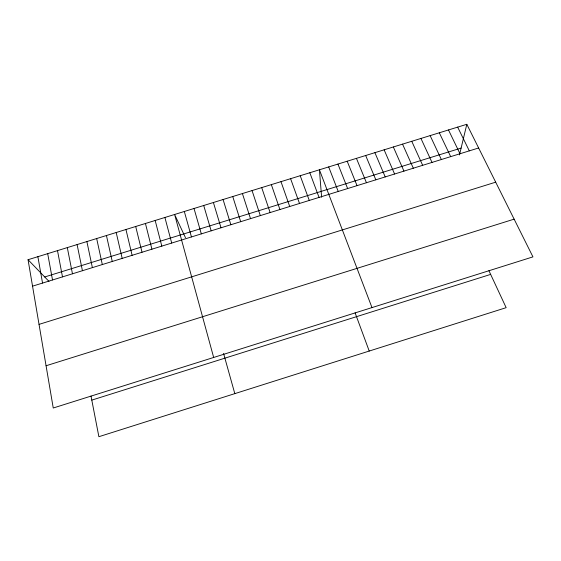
<?xml version="1.0" encoding="UTF-8"?>
<svg xmlns="http://www.w3.org/2000/svg" width="561" height="561" viewBox="0 0 561 561"><rect width="100%" height="100%" fill="white"/><g stroke="black" fill="none" stroke-linecap="round" stroke-linejoin="round"><path stroke-width="0.84" d="M459.48 154.927L466.815 124.297L28.05 259.715L53.246 408.008L532.95 256.875L466.815 124.297M91.801 400.119L490.651 274.392M46.065 365.758L514.128 219.148M39.039 324.377L495.686 182.171M44.712 276.966L461.121 148.069M32.545 286.166L478.631 147.978M28.05 259.715L48.982 281.398M457.657 127.123L469.319 150.86M448.491 129.956L459.999 153.749M439.319 132.789L450.679 156.638M430.14 135.622L441.346 159.527M185.481 237.703L174.611 214.484L213.671 357.469M488.919 270.683L506.155 307.666L98.883 436.703L91.008 396.038M420.946 138.455L432.012 162.417M411.753 141.295L422.664 165.313M402.553 144.135L413.31 168.209M393.345 146.975L403.948 171.112M384.131 149.822L394.586 174.015M374.909 152.662L385.211 176.918M365.674 155.516L375.828 179.822M356.438 158.363L366.438 182.732M347.196 161.217L357.041 185.642M337.946 164.071L347.638 188.559M328.69 166.933L338.227 191.469M371.985 307.589L319.419 169.787L321.614 197.22M309.819 172.753L319.048 197.409M355.099 312.842L369.222 351.053M300.212 175.719L309.279 200.438M290.598 178.686L299.504 203.468M280.977 181.659L289.721 206.497M271.342 184.625L279.932 209.526M261.707 187.605L270.129 212.563M252.057 190.579L260.325 215.606M242.408 193.559L250.508 218.643M232.745 196.539L240.69 221.686M223.075 199.527L230.859 224.73M213.397 202.514L221.02 227.78M203.713 205.501L211.167 230.83M194.022 208.496L201.315 233.881M184.324 211.483L191.455 236.938M223.559 353.423L234.814 393.64M164.899 217.479L171.701 243.053M155.173 220.48L161.813 246.118M145.439 223.488L151.919 249.182M135.699 226.49L142.017 252.254M125.952 229.498L132.108 255.325M116.197 232.513L122.186 258.397M106.436 235.522L112.256 261.468M96.667 238.537L102.319 264.547M86.885 241.56L92.376 267.625M77.102 244.575L82.425 270.711M67.306 247.597L72.467 273.796M57.503 250.627L62.495 276.882M47.692 253.656L52.524 279.974M37.875 256.686L42.538 283.067"/></g></svg>
